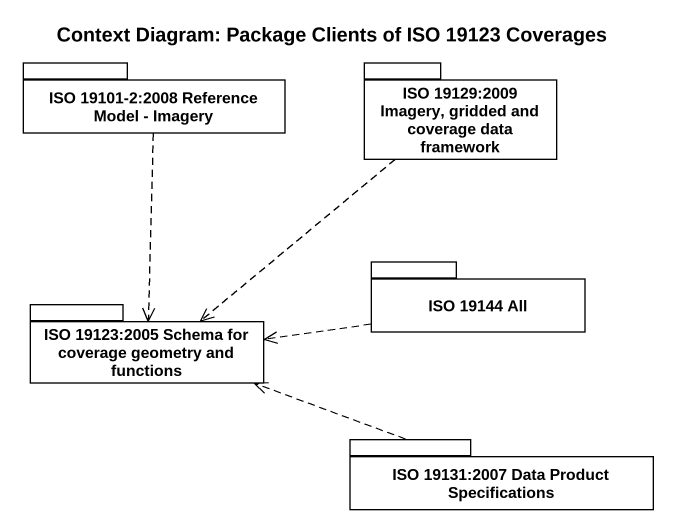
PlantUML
@startuml
title Context Diagram: Package Clients of ISO 19123 Coverages
package "ISO 19101-2:2008 Reference Model - Imagery" as ISO_19101_2_2008_Reference {
}
package "ISO 19129:2009 Imagery, gridded and coverage data framework" as ISO_19129_2009_Imagery {
}
package "ISO 19123:2005 Schema for coverage geometry and functions" as ISO_19123_2005_Schema_for {
}
package "ISO 19144 All" as ISO_19144_All {
}
package "ISO 19131:2007 Data Product Specifications" as ISO_19131_2007_Data_Product {
}
ISO_19101_2_2008_Reference ..> ISO_19123_2005_Schema_for
ISO_19129_2009_Imagery ..> ISO_19123_2005_Schema_for
ISO_19144_All .left.> ISO_19123_2005_Schema_for
ISO_19131_2007_Data_Product .left.> ISO_19123_2005_Schema_for
@enduml
